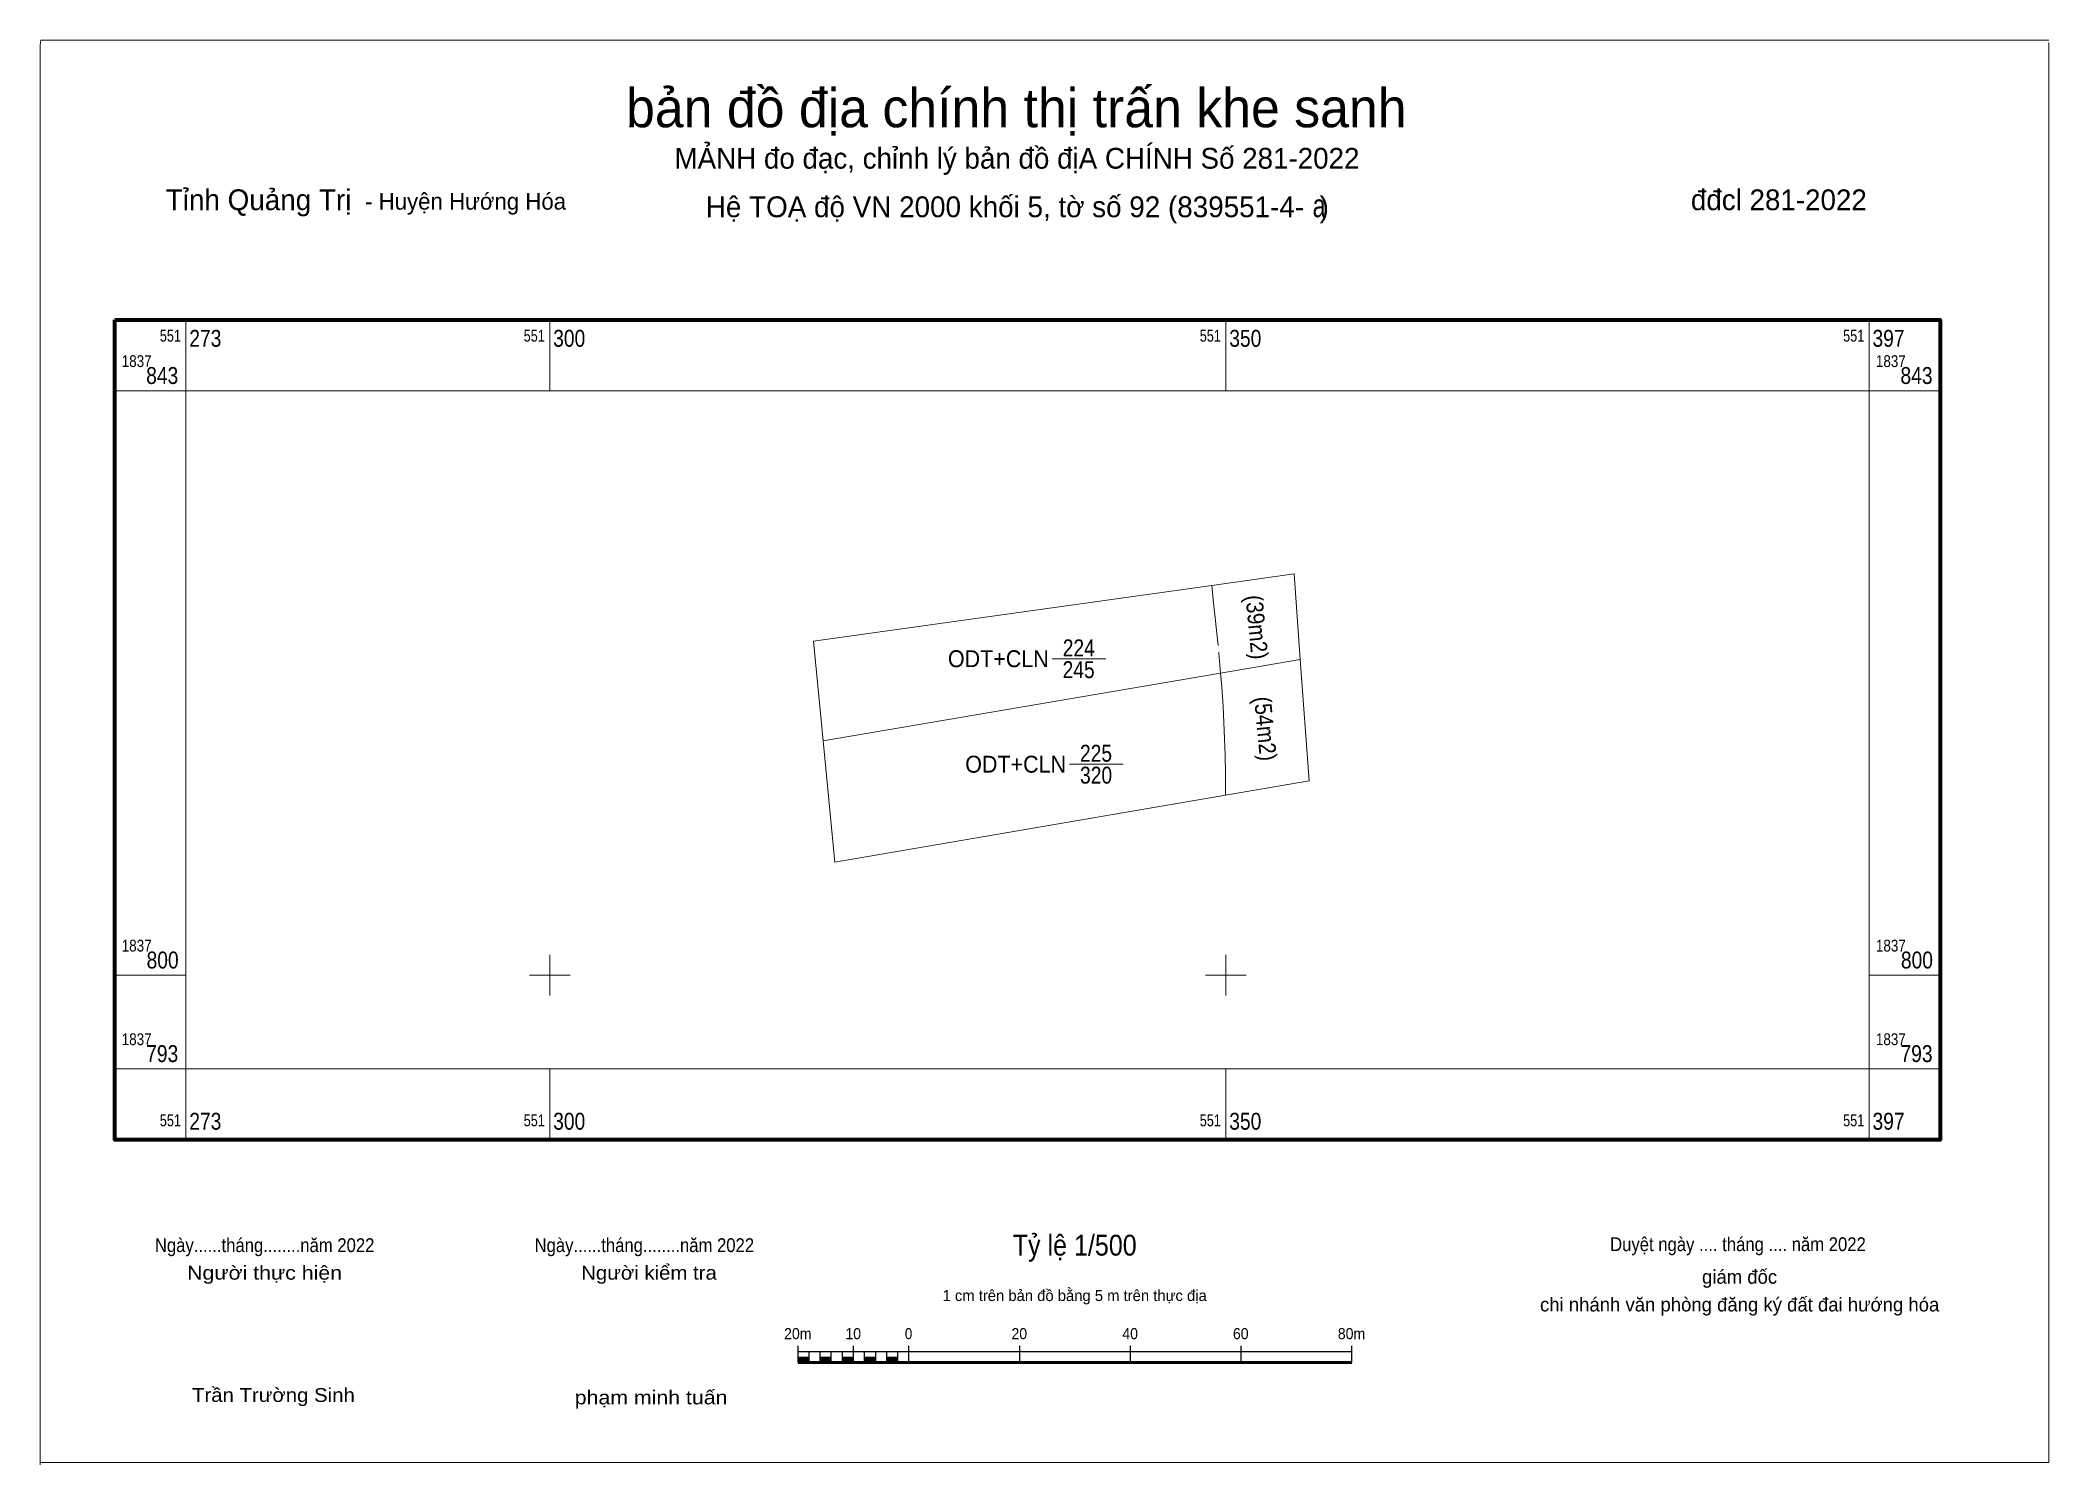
# Model space of a CAD drawing. Header units: metres. Extents: x 551262 to 551411, y 1837764 to 1837869.
import ezdxf
from ezdxf.enums import TextEntityAlignment as Align

# ---------------------------------------------------------------- set-up
doc = ezdxf.new("R2010")
doc.units = ezdxf.units.M
doc.header["$LTSCALE"] = 0.41
doc.linetypes.add('DOT_DASHED', pattern=[7.7, 5, -1.2, 0.3, -1.2])
for name, color, linetype, lineweight in [('10', 7, 'Continuous', 13), ('13', 7, 'Continuous', 13), ('28', 7, 'Continuous', 25), ('30', 7, 'DOT_DASHED', 13), ('37', 7, 'Continuous', 13), ('63', 7, 'Continuous', 13)]:
    doc.layers.add(name, color=color, linetype=linetype, lineweight=lineweight)
for name, color, linetype in [('2', 7, 'Continuous'), ('4', 7, 'Continuous'), ('5', 7, 'Continuous')]:
    doc.layers.add(name, color=color, linetype=linetype)

msp = doc.modelspace()

# ---------------------------------------------------------------- hatches: boundary and pattern name
at = {"layer": '28'}
for points in [[(551318.37, 1837771.36), (551319.19, 1837771.36), (551319.19, 1837771.77), (551318.37, 1837771.77)], [(551320, 1837771.36), (551320.82, 1837771.36), (551320.82, 1837771.77), (551320, 1837771.77)], [(551321.64, 1837771.36), (551322.46, 1837771.36), (551322.46, 1837771.77), (551321.64, 1837771.77)], [(551323.28, 1837771.36), (551324.1, 1837771.36), (551324.1, 1837771.77), (551323.28, 1837771.77)], [(551324.92, 1837771.36), (551325.74, 1837771.36), (551325.74, 1837771.77), (551324.92, 1837771.77)]]:
    msp.add_hatch(color=256, dxfattribs=at).paths.add_polyline_path(points)

# ---------------------------------------------------------------- linework, layer by layer
at = {"layer": '10'}
for points in [[(551320.22, 1837817.33), (551319.51, 1837824.69), (551348.95, 1837828.82), (551355.04, 1837829.67), (551355.5, 1837823.35)], [(551355.5, 1837823.35), (551356.15, 1837814.37), (551349.97, 1837813.31), (551321.08, 1837808.37), (551320.22, 1837817.33)], [(551320.22, 1837817.33), (551349.61, 1837822.34), (551355.5, 1837823.35)]]:
    msp.add_lwpolyline(points, dxfattribs=at)
at = {"layer": '13'}
for p, q in [((551337.14, 1837823.4), (551341.11, 1837823.4)), ((551338.43, 1837815.6), (551342.41, 1837815.6))]:
    msp.add_line(p, q, dxfattribs=at)
at = {"layer": '28', "lineweight": 13}
msp.add_line((551356.15, 1837814.37), (551321.08, 1837808.37), dxfattribs=at)
at = {"layer": '28'}
for p, q in [((551318.37, 1837771.36), (551318.37, 1837772.59)), ((551318.37, 1837772.18), (551359.31, 1837772.18)), ((551319.19, 1837771.36), (551319.19, 1837772.18)), ((551320, 1837771.36), (551320, 1837772.18)), ((551320.82, 1837771.36), (551320.82, 1837772.18)), ((551321.64, 1837771.36), (551321.64, 1837772.18)), ((551322.46, 1837771.36), (551322.46, 1837772.59)), ((551323.28, 1837771.36), (551323.28, 1837772.18)), ((551324.1, 1837771.36), (551324.1, 1837772.18)), ((551324.92, 1837771.36), (551324.92, 1837772.18)), ((551325.74, 1837771.36), (551325.74, 1837772.18)), ((551326.56, 1837771.36), (551326.56, 1837772.59)), ((551334.75, 1837771.36), (551334.75, 1837772.59)), ((551342.94, 1837771.36), (551342.94, 1837772.59)), ((551351.12, 1837771.36), (551351.12, 1837772.59)), ((551359.31, 1837771.36), (551359.31, 1837772.59))]:
    msp.add_line(p, q, dxfattribs=at)
at = {"layer": '28', "lineweight": 53}
msp.add_line((551318.37, 1837771.36), (551359.31, 1837771.36), dxfattribs=at)
at = {"layer": '28', "lineweight": 13}
for points in [[(551318.37, 1837771.36), (551319.19, 1837771.36), (551319.19, 1837771.77), (551318.37, 1837771.77)], [(551320, 1837771.36), (551320.82, 1837771.36), (551320.82, 1837771.77), (551320, 1837771.77)], [(551321.64, 1837771.36), (551322.46, 1837771.36), (551322.46, 1837771.77), (551321.64, 1837771.77)], [(551323.28, 1837771.36), (551324.1, 1837771.36), (551324.1, 1837771.77), (551323.28, 1837771.77)], [(551324.92, 1837771.36), (551325.74, 1837771.36), (551325.74, 1837771.77), (551324.92, 1837771.77)]]:
    msp.add_lwpolyline(points, close=True, dxfattribs=at)
at = {"layer": '30'}
for points in [[(551348.95, 1837828.82), (551349.07, 1837827.77), (551349.21, 1837826.42), (551349.48, 1837823.82), (551349.61, 1837822.34)], [(551349.61, 1837822.34), (551349.69, 1837821.32), (551349.79, 1837819.87), (551349.88, 1837818.09), (551349.94, 1837816.28), (551349.96, 1837814.88), (551349.97, 1837813.31)]]:
    msp.add_lwpolyline(points, dxfattribs=at)
at = {"layer": '37'}
for p, q in [((551262.35, 1837869.14), (551410.85, 1837869.14)), ((551410.86, 1837868.98), (551410.86, 1837763.98)), ((551410.85, 1837763.98), (551262.35, 1837763.98))]:
    msp.add_line(p, q, dxfattribs=at)
msp.add_lwpolyline([(551262.31, 1837763.8), (551262.31, 1837868.8), (551262.35, 1837869.14)], dxfattribs=at)
at = {"layer": '63'}
for p, q in [((551273.09, 1837843.22), (551273.09, 1837848.47)), ((551300, 1837843.22), (551300, 1837848.47)), ((551350, 1837843.22), (551350, 1837848.47)), ((551397.57, 1837843.22), (551397.57, 1837848.47)), ((551273.09, 1837843.22), (551267.84, 1837843.22)), ((551397.57, 1837843.22), (551402.82, 1837843.22)), ((551300, 1837798.5), (551300, 1837801.5)), ((551350, 1837798.5), (551350, 1837801.5)), ((551273.09, 1837800), (551267.84, 1837800)), ((551298.5, 1837800), (551301.5, 1837800)), ((551348.5, 1837800), (551351.5, 1837800)), ((551397.57, 1837800), (551402.82, 1837800)), ((551273.09, 1837793.08), (551267.84, 1837793.08)), ((551273.09, 1837793.08), (551273.09, 1837787.83)), ((551300, 1837793.08), (551300, 1837787.83)), ((551350, 1837793.08), (551350, 1837787.83)), ((551397.57, 1837793.08), (551397.57, 1837787.83)), ((551397.57, 1837793.08), (551402.82, 1837793.08))]:
    msp.add_line(p, q, dxfattribs=at)
at = {"layer": '63', "lineweight": 70}
msp.add_lwpolyline([(551267.84, 1837848.47), (551402.82, 1837848.47), (551402.82, 1837787.83), (551267.84, 1837787.83)], close=True, dxfattribs=at)
at = {"layer": '63'}
msp.add_lwpolyline([(551273.09, 1837843.22), (551397.57, 1837843.22), (551397.57, 1837793.08), (551273.09, 1837793.08)], close=True, dxfattribs=at)

# ---------------------------------------------------------------- texts
at = {"layer": '13', "width": 0.85}
for s, p in [('224', (551339.12, 1837823.58)), ('225', (551340.395, 1837815.79))]:
    msp.add_text(s, height=1.25, dxfattribs=at).set_placement(p, align=Align.CENTER)
at = {"layer": '2', "width": 0.95}
for p in [(551336.9, 1837822.78), (551338.18, 1837814.98)]:
    msp.add_text('ODT+CLN', height=1.25, dxfattribs=at).set_placement(p, align=Align.RIGHT)
at = {"layer": '28'}
for s, height, p in [('bản đồ địa chính thị trấn khe sanh', 2.865, (551334.5, 1837862.7)), ('MẢNH đo đạc, chỉnh lý bản đồ địA CHÍNH Số 281-2022', 1.535, (551334.55, 1837859.64)), ('Hệ TOẠ độ VN 2000 khối 5, tờ số 92 (839551-4-  )', 1.539, (551334.575, 1837856.05)), ('giám đốc', 1.024, (551387.99, 1837777.19)), ('1 cm trên bản đồ bằng 5 m trên thực địa', 0.8188, (551338.815, 1837775.91)), ('chi nhánh văn phòng đăng ký đất đai hướng hóa', 1.024, (551387.995, 1837775.14))]:
    msp.add_text(s, height=height, dxfattribs=at).set_placement(p, align=Align.CENTER)
for s, height, p in [('Tỉnh Quảng Trị ', 1.539, (551271.6, 1837856.57)), ('- Huyện Hướng Hóa', 1.228, (551286.34, 1837856.61))]:
    msp.add_text(s, height=height, dxfattribs=at).set_placement(p)
msp.add_text(' đđcl 281-2022', height=1.535, dxfattribs=at).set_placement((551397.4, 1837856.57), align=Align.RIGHT)
for s, height, width, p in [('Ngày......tháng........năm 2022', 1.024, 0.9, (551278.91, 1837779.53)), ('Ngày......tháng........năm 2022', 1.024, 0.9, (551306.99, 1837779.53)), ('Tỷ lệ 1/500', 1.54, 0.9, (551338.82, 1837779.27)), ('Duyệt ngày .... tháng .... năm 2022', 1.024, 0.9, (551387.87, 1837779.6)), ('Người thực hiện', 1.024, 1.15, (551278.905, 1837777.49)), ('Người kiểm tra', 1.024, 1.1, (551307.335, 1837777.49)), ('20m', 0.8188, 0.95, (551318.34, 1837773.09)), ('10', 0.8188, 0.95, (551322.44, 1837773.09)), ('0', 0.819, 0.9, (551326.53, 1837773.09)), ('20', 0.8188, 0.95, (551334.72, 1837773.09)), ('40', 0.8188, 0.95, (551342.92, 1837773.09)), ('60', 0.8188, 0.95, (551351.1, 1837773.09)), ('80m', 0.8188, 0.95, (551359.29, 1837773.09)), ('Trần Trường Sinh', 1.024, 1.1, (551279.56, 1837768.45)), ('phạm minh tuấn', 1.024, 1.15, (551307.49, 1837768.27))]:
    msp.add_text(s, height=height, dxfattribs=dict(at, width=width)).set_placement(p, align=Align.CENTER)
at = {"layer": '4', "width": 0.85}
for s, p in [('245', (551339.11, 1837821.97)), ('320', (551340.4, 1837814.17))]:
    msp.add_text(s, height=1.25, dxfattribs=at).set_placement(p, align=Align.CENTER)
at = {"layer": '5', "width": 0.9}
for s, p in [('(39m2)', (551351.673, 1837825.68)), ('(54m2)', (551352.303, 1837818.17))]:
    msp.add_text(s, height=1.25, rotation=275.495, dxfattribs=at).set_placement(p, align=Align.CENTER)
at = {"layer": '63', "width": 0.75}
msp.add_text('a', height=1.711, dxfattribs=at).set_placement((551356.895, 1837856.05), align=Align.CENTER)
at = {"layer": '63'}
for s, height, width, p in [('551', 0.875, 0.8, (551272.72, 1837846.85)), ('551', 0.875, 0.8, (551299.63, 1837846.85)), ('551', 0.875, 0.8, (551349.63, 1837846.85)), ('551', 0.875, 0.8, (551397.21, 1837846.85)), ('843', 1.25, 0.85, (551272.52, 1837843.72)), ('843', 1.25, 0.85, (551402.26, 1837843.72)), ('800', 1.25, 0.85, (551272.55, 1837800.5)), ('800', 1.25, 0.85, (551402.29, 1837800.5)), ('793', 1.25, 0.85, (551272.52, 1837793.58)), ('793', 1.25, 0.85, (551402.26, 1837793.58)), ('551', 0.875, 0.8, (551272.72, 1837788.83)), ('551', 0.875, 0.8, (551299.63, 1837788.83)), ('551', 0.875, 0.8, (551349.63, 1837788.83)), ('551', 0.875, 0.8, (551397.21, 1837788.83))]:
    msp.add_text(s, height=height, dxfattribs=dict(at, width=width)).set_placement(p, align=Align.RIGHT)
at = {"layer": '63', "width": 0.85}
for s, height, p in [('273', 1.25, (551273.34, 1837846.47)), ('300', 1.25, (551300.25, 1837846.47)), ('350', 1.25, (551350.25, 1837846.47)), ('397', 1.25, (551397.82, 1837846.47)), ('1837', 0.875, (551268.34, 1837844.97)), ('1837', 0.875, (551398.07, 1837844.97)), ('1837', 0.875, (551268.34, 1837801.75)), ('1837', 0.875, (551398.07, 1837801.75)), ('1837', 0.875, (551268.34, 1837794.83)), ('1837', 0.875, (551398.07, 1837794.83)), ('273', 1.25, (551273.34, 1837788.58)), ('300', 1.25, (551300.25, 1837788.58)), ('350', 1.25, (551350.25, 1837788.58)), ('397', 1.25, (551397.82, 1837788.58))]:
    msp.add_text(s, height=height, dxfattribs=at).set_placement(p)

doc.saveas('drawing.dxf')
